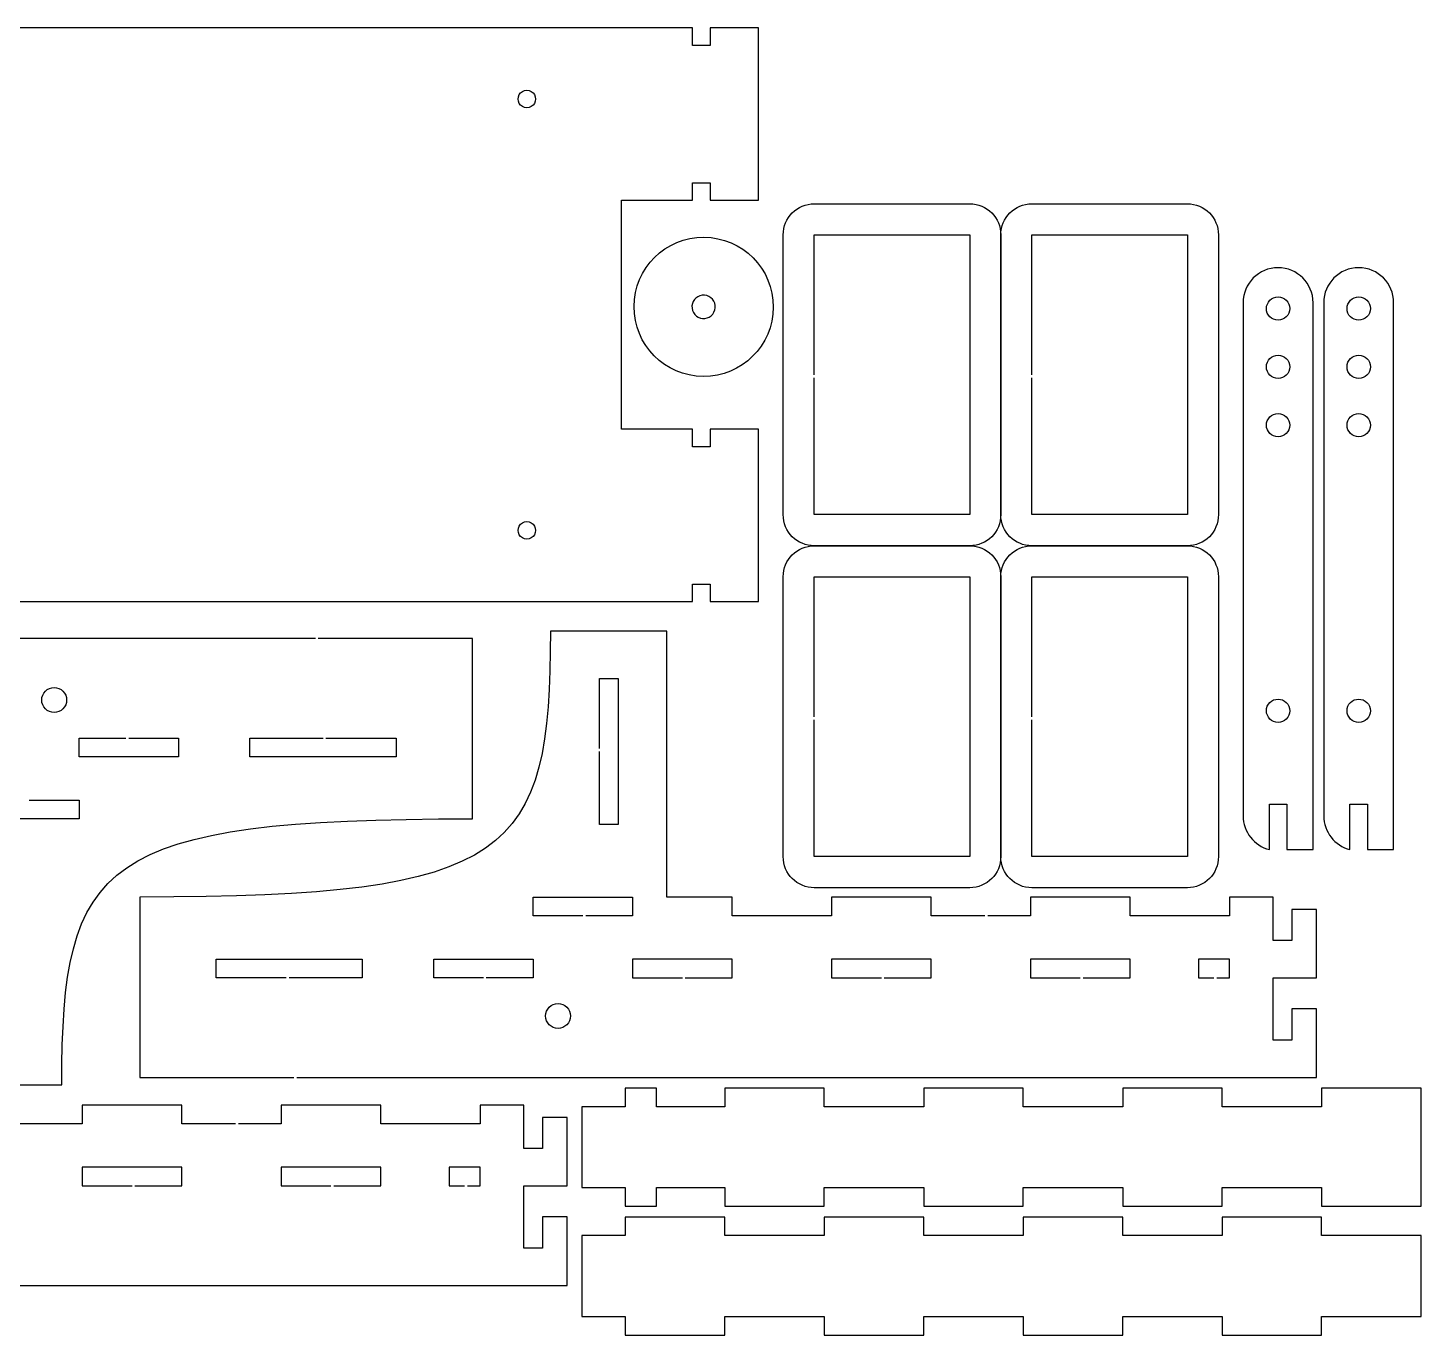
# Model space of a CAD drawing. Extents: x -1476 to 1406, y 11 to 1488.
# Drawn here: x 729 to 1406, y 11 to 647 of the extents above; entities that cross this region are included whole.
import ezdxf

# ---------------------------------------------------------------- set-up
doc = ezdxf.new("R2010")
doc.units = 0
doc.layers.add('Layer_1', color=7, linetype='CONTINUOUS')

msp = doc.modelspace()

# ---------------------------------------------------------------- linework, layer by layer
at = {"layer": 'Layer_1', "color": 3}
for p, q in [((1017.27945, 646.754068), (437.593935, 646.754068)), ((1051.8615, 646.754068), (1017.27945, 646.754068)), ((1051.8615, 638.249188), (1051.8615, 646.754068)), ((1083.89325, 646.754068), (1060.364925, 646.754068)), ((1060.364925, 646.754068), (1060.364925, 638.249188)), ((1083.89325, 562.96208), (1083.89325, 646.754068)), ((1060.364925, 638.249188), (1051.8615, 638.249188)), ((1051.8615, 562.96208), (1051.8615, 571.465498)), ((1051.8615, 571.465498), (1060.364925, 571.465498)), ((1060.364925, 571.465498), (1060.364925, 562.96208)), ((1017.27945, 451.592945), (1017.27945, 562.96208)), ((1017.27945, 562.96208), (1051.8615, 562.96208)), ((1060.364925, 562.96208), (1083.89325, 562.96208)), ((1111.011375, 561.2183), (1186.602, 561.2183)), ((1111.011375, 561.2183), (1111.011375, 561.2183)), ((1216.8381, 561.218225), (1292.42865, 561.218225)), ((1216.8381, 561.218225), (1216.8381, 561.218225)), ((1095.89325, 410.0372), (1095.89325, 546.100175)), ((1201.72005, 546.100175), (1201.72005, 410.0372)), ((1201.72005, 410.0372), (1201.72005, 546.100175)), ((1307.546775, 546.100175), (1307.546775, 410.0372)), ((1023.3588, 511.258858), (1023.3588, 511.258858)), ((1051.8615, 451.592945), (1017.27945, 451.592945)), ((1051.8615, 443.088065), (1051.8615, 451.592945)), ((1083.89325, 451.592945), (1060.364925, 451.592945)), ((1060.364925, 451.592945), (1060.364925, 443.088065)), ((1083.89325, 367.800958), (1083.89325, 451.592945)), ((1060.364925, 443.088065), (1051.8615, 443.088065)), ((1111.011375, 394.919075), (1186.602, 394.919075)), ((1111.011375, 394.919075), (1111.011375, 394.919075)), ((1186.602, 394.919075), (1111.011375, 394.919075)), ((1216.8381, 394.919075), (1292.42865, 394.919075)), ((1216.8381, 394.919075), (1216.8381, 394.919075)), ((1292.42865, 394.919075), (1216.8381, 394.919075)), ((1095.89325, 243.7379), (1095.89325, 379.80095)), ((1201.72005, 379.80095), (1201.72005, 243.7379)), ((1201.72005, 243.7379), (1201.72005, 379.80095)), ((1307.546775, 379.80095), (1307.546775, 243.7379)), ((1051.8615, 367.800958), (1051.8615, 376.304383)), ((1051.8615, 376.304383), (1060.364925, 376.304383)), ((1060.364925, 376.304383), (1060.364925, 367.800958)), ((437.593935, 367.800958), (1017.27945, 367.800958)), ((1017.27945, 367.800958), (1051.8615, 367.800958)), ((1060.364925, 367.800958), (1083.89325, 367.800958)), ((1039.379475, 353.440798), (982.687275, 353.440798)), ((1039.379475, 224.095475), (1039.379475, 353.440798)), ((753.472425, 349.801025), (372.49269, 349.801025)), ((801.847425, 349.801025), (753.472425, 349.801025)), ((868.409925, 349.801025), (801.847425, 349.801025)), ((944.794275, 349.801025), (869.82795, 349.801025)), ((944.794275, 271.20725), (944.794275, 349.801025)), ((944.794275, 262.11665), (944.794275, 271.20725)), ((782.97315, 224.095475), (782.97315, 215.004875)), ((1071.04665, 224.095475), (1039.379475, 224.095475)), ((1071.04665, 215.004875), (1071.04665, 224.095475)), ((1186.602, 228.61985), (1111.011375, 228.61985)), ((1167.8247, 224.095475), (1119.42315, 224.095475)), ((1119.42315, 224.095475), (1119.42315, 215.004875)), ((1167.8247, 215.004875), (1167.8247, 224.095475)), ((1264.576275, 224.095475), (1216.201275, 224.095475)), ((1216.201275, 224.095475), (1216.201275, 215.004875)), ((1292.42865, 228.61985), (1216.8381, 228.61985)), ((1264.576275, 215.004875), (1264.576275, 224.095475)), ((1334.126325, 224.095475), (1312.951275, 224.095475)), ((1312.951275, 224.095475), (1312.951275, 215.004875)), ((1334.126325, 202.9283), (1334.126325, 224.095475)), ((1355.27475, 218.04395), (1343.19345, 218.04395)), ((1343.19345, 218.04395), (1343.19345, 202.9283)), ((1355.27475, 184.798625), (1355.27475, 218.04395)), ((1355.27475, 218.04395), (1355.27475, 218.04395)), ((782.97315, 215.004875), (782.97315, 136.4111)), ((1119.42315, 215.004875), (1071.04665, 215.004875)), ((1193.94, 215.004868), (1167.8247, 215.004875)), ((1216.201275, 215.004875), (1195.358025, 215.004853)), ((1312.951275, 215.004875), (1264.576275, 215.004875)), ((1343.19345, 202.9283), (1334.126325, 202.9283)), ((1334.126325, 154.565825), (1334.126325, 184.798625)), ((1334.126325, 184.798625), (1355.27475, 184.798625)), ((1355.27475, 169.682975), (1343.19345, 169.682975)), ((1343.19345, 169.682975), (1343.19345, 154.565825)), ((1355.27475, 136.4111), (1355.27475, 169.682975)), ((1343.19345, 154.565825), (1334.126325, 154.565825)), ((782.97315, 136.4111), (857.93955, 136.4111)), ((859.3575, 136.4111), (925.920075, 136.4111)), ((925.920075, 136.4111), (974.295075, 136.4111)), ((974.295075, 136.4111), (1355.27475, 136.4111)), ((688.388017, 132.77135), (745.080217, 132.77135)), ((1019.1102, 131.203025), (1019.1102, 122.136275)), ((1034.2302, 131.203025), (1019.1102, 131.203025)), ((1034.2302, 122.136275), (1034.2302, 131.203025)), ((1115.8569, 131.203025), (1067.48355, 131.203025)), ((1067.48355, 131.203025), (1067.48355, 122.136275)), ((1115.8569, 122.136275), (1115.8569, 131.203025)), ((1212.6303, 131.203025), (1164.23025, 131.203025)), ((1164.23025, 131.203025), (1164.23025, 122.136275)), ((1212.6303, 122.136275), (1212.6303, 131.203025)), ((1309.376925, 131.203025), (1261.003575, 131.203025)), ((1261.003575, 131.203025), (1261.003575, 122.136275)), ((1309.376925, 122.136275), (1309.376925, 131.203025)), ((1406.12355, 131.203025), (1357.7502, 131.203025)), ((1357.7502, 131.203025), (1357.7502, 122.136275)), ((1406.12355, 122.136275), (1406.12355, 131.203025)), ((803.426325, 122.962625), (755.024775, 122.962625)), ((755.024775, 122.962625), (755.024775, 113.872025)), ((803.426325, 113.872025), (803.426325, 122.962625)), ((900.1779, 122.962625), (851.8029, 122.962625)), ((851.8029, 122.962625), (851.8029, 113.872025)), ((900.1779, 113.872025), (900.1779, 122.962625)), ((969.72795, 122.962625), (948.5529, 122.962625)), ((948.5529, 122.962625), (948.5529, 113.872025)), ((969.72795, 101.79545), (969.72795, 122.962625)), ((1019.1102, 122.136275), (997.93695, 122.136275)), ((997.93695, 122.136275), (997.93695, 82.829675)), ((1067.48355, 122.136275), (1034.2302, 122.136275)), ((1164.23025, 122.136275), (1115.8569, 122.136275)), ((1261.003575, 122.136275), (1212.6303, 122.136275)), ((1357.7502, 122.136275), (1309.376925, 122.136275)), ((1406.12355, 82.829675), (1406.12355, 122.136275)), ((990.876375, 116.9111), (978.795075, 116.9111)), ((978.795075, 116.9111), (978.795075, 101.79545)), ((990.876375, 83.665775), (990.876375, 116.9111)), ((990.876375, 116.9111), (990.876375, 116.9111)), ((755.024775, 113.872025), (706.64823, 113.872025)), ((829.541625, 113.872025), (803.426325, 113.872025)), ((851.8029, 113.872025), (830.95965, 113.872025)), ((948.5529, 113.872025), (900.1779, 113.872025)), ((978.795075, 101.79545), (969.72795, 101.79545)), ((969.72795, 53.432975), (969.72795, 83.665775)), ((969.72795, 83.665775), (990.876375, 83.665775)), ((997.93695, 82.829675), (1019.1102, 82.829675)), ((1019.1102, 82.829675), (1019.1102, 73.763)), ((1034.2302, 73.763), (1034.2302, 82.829675)), ((1034.2302, 82.829675), (1067.48355, 82.829675)), ((1067.48355, 82.829675), (1067.48355, 73.763)), ((1115.8569, 73.763), (1115.8569, 82.829675)), ((1115.8569, 82.829675), (1164.23025, 82.829675)), ((1164.23025, 82.829675), (1164.23025, 73.763)), ((1212.6303, 73.763), (1212.6303, 82.829675)), ((1212.6303, 82.829675), (1261.003575, 82.829675)), ((1261.003575, 82.829675), (1261.003575, 73.763)), ((1309.376925, 73.763), (1309.376925, 82.829675)), ((1309.376925, 82.829675), (1357.7502, 82.829675)), ((1357.7502, 82.829675), (1357.7502, 73.763)), ((1406.12355, 73.763), (1406.12355, 82.829675)), ((990.876375, 68.550125), (978.795075, 68.550125)), ((978.795075, 68.550125), (978.795075, 53.432975)), ((990.876375, 35.27825), (990.876375, 68.550125)), ((1019.1102, 73.763), (1034.2302, 73.763)), ((1019.1102, 68.503025), (1019.1102, 59.436275)), ((1067.48355, 68.503025), (1019.1102, 68.503025)), ((1067.48355, 73.763), (1115.8569, 73.763)), ((1067.48355, 59.436275), (1067.48355, 68.503025)), ((1164.230325, 68.503025), (1115.856975, 68.503025)), ((1115.856975, 68.503025), (1115.856975, 59.436275)), ((1164.23025, 73.763), (1212.6303, 73.763)), ((1164.230325, 59.436275), (1164.230325, 68.503025)), ((1261.003575, 68.503025), (1212.6303, 68.503025)), ((1212.6303, 68.503025), (1212.6303, 59.436275)), ((1261.003575, 73.763), (1309.376925, 73.763)), ((1261.003575, 59.436275), (1261.003575, 68.503025)), ((1357.7502, 68.503025), (1309.376925, 68.503025)), ((1309.376925, 68.503025), (1309.376925, 59.436275)), ((1357.7502, 73.763), (1406.12355, 73.763)), ((1357.7502, 59.436275), (1357.7502, 68.503025)), ((1019.1102, 59.436275), (997.93695, 59.436275)), ((997.93695, 59.436275), (997.93695, 20.129675)), ((1115.856975, 59.436275), (1067.48355, 59.436275)), ((1212.6303, 59.436275), (1164.230325, 59.436275)), ((1309.376925, 59.436275), (1261.003575, 59.436275)), ((1406.12355, 59.436275), (1357.7502, 59.436275)), ((1406.12355, 20.129675), (1406.12355, 59.436275)), ((978.795075, 53.432975), (969.72795, 53.432975)), ((609.89667, 35.27825), (990.876375, 35.27825)), ((997.93695, 20.129675), (1019.1102, 20.129675)), ((1019.1102, 20.129675), (1019.1102, 11.063)), ((1067.48355, 11.063), (1067.48355, 20.129675)), ((1067.48355, 20.129675), (1115.856975, 20.129675)), ((1115.856975, 20.129675), (1115.856975, 11.063)), ((1164.230325, 11.063), (1164.230325, 20.129675)), ((1164.230325, 20.129675), (1212.6303, 20.129675)), ((1212.6303, 20.129675), (1212.6303, 11.063)), ((1261.003575, 11.063), (1261.003575, 20.129675)), ((1261.003575, 20.129675), (1309.376925, 20.129675)), ((1309.376925, 20.129675), (1309.376925, 11.063)), ((1357.7502, 11.063), (1357.7502, 20.129675)), ((1357.7502, 20.129675), (1406.12355, 20.129675)), ((1019.1102, 11.063), (1067.48355, 11.063)), ((1115.856975, 11.063), (1164.230325, 11.063)), ((1212.6303, 11.063), (1261.003575, 11.063)), ((1309.376925, 11.063), (1357.7502, 11.063))]:
    msp.add_line(p, q, dxfattribs=at)
at = {"layer": 'Layer_1', "color": 4}
for p, q in [((975.468249, 612.159433), (975.468249, 612.159433)), ((1111.011375, 478.082), (1111.011375, 546.100175)), ((1111.011375, 546.100175), (1111.011375, 546.100175)), ((1111.011375, 546.100175), (1186.602, 546.100175)), ((1186.602, 546.100175), (1186.602, 410.0372)), ((1216.8381, 478.082), (1216.8381, 546.100175)), ((1216.8381, 546.100175), (1216.8381, 546.100175)), ((1216.8381, 546.100175), (1292.42865, 546.100175)), ((1292.42865, 546.100175), (1292.42865, 410.0372)), ((1055.4318, 516.48749), (1055.4318, 516.48749)), ((1319.546775, 513.100123), (1319.546775, 263.651645)), ((1342.223325, 510.265723), (1342.223325, 510.265723)), ((1353.562425, 263.651645), (1353.562425, 513.100123)), ((1358.746875, 513.100123), (1358.746875, 263.651645)), ((1381.423425, 510.265723), (1381.423425, 510.265723)), ((1392.76245, 263.651645), (1392.76245, 513.100123)), ((1342.223325, 481.918843), (1342.223325, 481.918843)), ((1381.423425, 481.918843), (1381.423425, 481.918843)), ((1111.011375, 410.0372), (1111.011375, 476.5622)), ((1216.8381, 410.0372), (1216.8381, 476.5622)), ((1342.223325, 453.571963), (1342.223325, 453.571963)), ((1381.423425, 453.571963), (1381.423425, 453.571963)), ((1186.602, 410.0372), (1111.011375, 410.0372)), ((1292.42865, 410.0372), (1216.8381, 410.0372)), ((975.468249, 402.395608), (975.468249, 402.395608)), ((1111.011375, 311.782775), (1111.011375, 379.80095)), ((1111.011375, 379.80095), (1111.011375, 379.80095)), ((1111.011375, 379.80095), (1186.602, 379.80095)), ((1186.602, 379.80095), (1186.602, 243.7379)), ((1216.8381, 311.782775), (1216.8381, 379.80095)), ((1216.8381, 379.80095), (1216.8381, 379.80095)), ((1216.8381, 379.80095), (1292.42865, 379.80095)), ((1292.42865, 379.80095), (1292.42865, 243.7379)), ((1006.498125, 296.34122), (1006.498125, 330.43061)), ((1006.498125, 330.43061), (1015.568925, 330.43061)), ((1015.568925, 330.43061), (1015.568925, 259.417415)), ((747.42267, 319.918325), (747.42267, 319.918325)), ((1342.223325, 314.675083), (1342.223325, 314.675083)), ((1381.423425, 314.675083), (1381.423425, 314.675083)), ((1111.011375, 243.7379), (1111.011375, 310.262975)), ((1216.8381, 243.7379), (1216.8381, 310.262975)), ((753.469275, 301.4135), (776.240325, 301.421)), ((753.469275, 292.3526), (753.469275, 301.4135)), ((777.65835, 301.418375), (801.847425, 301.425875)), ((801.847425, 301.425875), (801.847425, 292.3556)), ((836.594775, 292.301525), (836.594775, 301.3724)), ((836.594775, 301.3724), (872.101425, 301.3724)), ((873.51795, 301.3724), (907.608, 301.3724)), ((907.608, 301.3724), (907.608, 292.301525)), ((801.847425, 292.3556), (753.469275, 292.3556)), ((753.469275, 292.3556), (753.469275, 292.3556)), ((907.608, 292.301525), (836.594775, 292.301525)), ((836.594775, 292.301525), (836.594775, 292.301525)), ((1006.498125, 259.417415), (1006.498125, 294.923278)), ((729.283635, 271.20776), (753.47265, 271.207775)), ((753.47265, 271.207775), (753.47265, 262.117175)), ((1332.303075, 247.176688), (1332.303075, 269.320445)), ((1332.303075, 269.320445), (1340.8062, 269.320445)), ((1340.8062, 269.320445), (1340.8062, 263.651645)), ((1371.5031, 247.176688), (1371.5031, 269.320445)), ((1371.5031, 269.320445), (1380.006225, 269.320445)), ((1380.006225, 269.320445), (1380.006225, 263.651645)), ((753.47265, 262.117175), (705.09606, 262.117175)), ((1015.568925, 259.417415), (1006.498125, 259.417415)), ((1015.568925, 259.417415), (1015.568925, 259.417415)), ((1340.8062, 263.651645), (1340.8062, 247.176688)), ((1353.562425, 247.176688), (1353.562425, 263.651645)), ((1380.006225, 263.651645), (1380.006225, 247.176688)), ((1392.76245, 247.176688), (1392.76245, 263.651645)), ((1340.8062, 247.176688), (1353.562425, 247.176688)), ((1380.006225, 247.176688), (1392.76245, 247.176688)), ((1186.602, 243.7379), (1111.011375, 243.7379)), ((1292.42865, 243.7379), (1216.8381, 243.7379)), ((974.29485, 215.00435), (974.29485, 224.09495)), ((974.29485, 224.09495), (1022.671425, 224.09495)), ((1022.671425, 224.09495), (1022.671425, 215.00435)), ((998.48385, 215.004365), (974.29485, 215.00435)), ((1022.671425, 215.00435), (999.900375, 215.00435)), ((1022.671425, 215.00435), (1022.671425, 215.00435)), ((820.159425, 184.839725), (820.159425, 193.9106)), ((820.159425, 193.9106), (891.17265, 193.9106)), ((891.17265, 193.9106), (891.17265, 193.9106)), ((891.17265, 193.9106), (891.17265, 184.839725)), ((925.920075, 184.78625), (925.920075, 193.856525)), ((925.920075, 193.856525), (974.298225, 193.856525)), ((974.298225, 193.859525), (974.298225, 184.798625)), ((974.298225, 193.856525), (974.298225, 193.856525)), ((1071.0534, 193.85915), (1022.6754, 193.85915)), ((1022.6754, 193.85915), (1022.6754, 184.788275)), ((1071.0534, 184.788275), (1071.0534, 193.85915)), ((1071.0534, 193.85915), (1071.0534, 193.85915)), ((1167.809175, 193.85915), (1119.43125, 193.85915)), ((1119.43125, 193.85915), (1119.43125, 184.788275)), ((1167.809175, 184.788275), (1167.809175, 193.85915)), ((1167.809175, 193.85915), (1167.809175, 193.85915)), ((1264.56525, 193.85915), (1216.187325, 193.85915)), ((1216.187325, 193.85915), (1216.187325, 184.788275)), ((1264.56525, 184.788275), (1264.56525, 193.85915)), ((1264.56525, 193.85915), (1264.56525, 193.85915)), ((1312.943175, 193.85915), (1297.824375, 193.85915)), ((1297.824375, 193.85915), (1297.824375, 184.788275)), ((1312.943175, 184.788275), (1312.943175, 193.85915)), ((1312.943175, 193.85915), (1312.943175, 193.85915)), ((854.24955, 184.839725), (820.159425, 184.839725)), ((891.17265, 184.839725), (855.666075, 184.839725)), ((950.10915, 184.79375), (925.920075, 184.78625)), ((974.298225, 184.798625), (951.5271, 184.791125)), ((1022.6754, 184.788275), (1046.8644, 184.788275)), ((1048.280925, 184.788275), (1071.0534, 184.788275)), ((1119.43125, 184.788275), (1143.620175, 184.788275)), ((1145.0367, 184.788275), (1167.809175, 184.788275)), ((1216.187325, 184.788275), (1240.376325, 184.788275)), ((1241.792775, 184.788275), (1264.56525, 184.788275)), ((1297.824375, 184.788275), (1305.383025, 184.788275)), ((1306.80105, 184.788275), (1312.943175, 184.788275)), ((980.3448, 166.2938), (980.3448, 166.2938)), ((803.4108, 92.7263), (755.032875, 92.7263)), ((755.032875, 92.7263), (755.032875, 83.655425)), ((803.4108, 83.655425), (803.4108, 92.7263)), ((803.4108, 92.7263), (803.4108, 92.7263)), ((900.166875, 92.7263), (851.78895, 92.7263)), ((851.78895, 92.7263), (851.78895, 83.655425)), ((900.166875, 83.655425), (900.166875, 92.7263)), ((900.166875, 92.7263), (900.166875, 92.7263)), ((948.5448, 92.7263), (933.426, 92.7263)), ((933.426, 92.7263), (933.426, 83.655425)), ((948.5448, 83.655425), (948.5448, 92.7263)), ((948.5448, 92.7263), (948.5448, 92.7263)), ((755.032875, 83.655425), (779.2218, 83.655425)), ((780.638325, 83.655425), (803.4108, 83.655425)), ((851.78895, 83.655425), (875.97795, 83.655425)), ((877.3944, 83.655425), (900.166875, 83.655425)), ((933.426, 83.655425), (940.98465, 83.655425)), ((942.402675, 83.655425), (948.5448, 83.655425))]:
    msp.add_line(p, q, dxfattribs=at)
for points in [[(969.090296, 615.841745), (970.405859, 616.601286), (972.026701, 616.601286), (973.342264, 615.841745)], [(966.964311, 612.159433), (966.964311, 613.678515), (967.774732, 615.082204), (969.090296, 615.841745)], [(969.090296, 608.47712), (967.774732, 609.236661), (966.964311, 610.64035), (966.964311, 612.159433)], [(973.342264, 615.841745), (974.657828, 615.082204), (975.468249, 613.678515), (975.468249, 612.159433)], [(975.468249, 612.159433), (975.468249, 610.64035), (974.657828, 609.236661), (973.342264, 608.47712)], [(973.342264, 608.47712), (972.026701, 607.717579), (970.405859, 607.717579), (969.090296, 608.47712)], [(1336.5546, 530.107888), (1327.132275, 530.107888), (1319.546775, 522.522523), (1319.546775, 513.100123)], [(1353.562425, 513.100123), (1353.562425, 522.522523), (1345.977, 530.107888), (1336.5546, 530.107888)], [(1375.754625, 530.107888), (1366.3323, 530.107888), (1358.746875, 522.522523), (1358.746875, 513.100123)], [(1392.76245, 513.100123), (1392.76245, 522.522523), (1385.177025, 530.107888), (1375.754625, 530.107888)], [(1055.4318, 516.48749), (1052.455, 515.518113), (1050.827417, 512.319344), (1051.79625, 509.342368)], [(1059.758011, 516.15014), (1058.417743, 516.831868), (1056.861544, 516.953218), (1055.4318, 516.48749)], [(1062.5784, 512.852368), (1062.112812, 514.282157), (1061.098278, 515.468412), (1059.758011, 516.15014)], [(1330.885875, 510.265723), (1330.886188, 513.396343), (1333.423979, 515.934135), (1336.5546, 515.934448)], [(1336.5546, 515.934448), (1339.685221, 515.934135), (1342.223012, 513.396343), (1342.223325, 510.265723)], [(1370.0859, 510.265723), (1370.086213, 513.396343), (1372.624004, 515.934135), (1375.754625, 515.934448)], [(1375.754625, 515.934448), (1378.885275, 515.934176), (1381.423112, 513.396373), (1381.423425, 510.265723)], [(1051.79625, 509.342368), (1052.765609, 506.365601), (1055.964315, 504.738006), (1058.941275, 505.706773)], [(1058.941275, 505.706773), (1060.371198, 506.17196), (1061.55774, 507.186163), (1062.239844, 508.526243)], [(1062.239844, 508.526243), (1062.921948, 509.866323), (1063.043731, 511.422491), (1062.5784, 512.852368)], [(1332.54581, 506.256467), (1331.482704, 507.31987), (1330.885603, 508.762054), (1330.885875, 510.265723)], [(1342.223325, 510.265723), (1342.223597, 508.762054), (1341.626496, 507.31987), (1340.56339, 506.256467)], [(1371.745835, 506.256467), (1370.682729, 507.31987), (1370.085628, 508.762054), (1370.0859, 510.265723)], [(1381.423425, 510.265723), (1381.423697, 508.762041), (1380.826585, 507.319846), (1379.763464, 506.25644)], [(1336.5546, 504.595408), (1335.050931, 504.595558), (1333.608915, 505.193063), (1332.54581, 506.256467)], [(1340.56339, 506.256467), (1339.500285, 505.193063), (1338.058269, 504.595558), (1336.5546, 504.595408)], [(1375.754625, 504.595408), (1374.250956, 504.595558), (1372.80894, 505.193063), (1371.745835, 506.256467)], [(1379.763464, 506.25644), (1378.700342, 505.193034), (1377.258307, 504.595538), (1375.754625, 504.595408)], [(1330.885875, 481.918843), (1330.886188, 485.049463), (1333.423979, 487.587255), (1336.5546, 487.587568)], [(1336.5546, 476.250125), (1333.423982, 476.250438), (1330.886192, 478.788225), (1330.885875, 481.918843)], [(1336.5546, 487.587568), (1339.685221, 487.587255), (1342.223012, 485.049463), (1342.223325, 481.918843)], [(1342.223325, 481.918843), (1342.223008, 478.788225), (1339.685218, 476.250438), (1336.5546, 476.250125)], [(1370.0859, 481.918843), (1370.086213, 485.049463), (1372.624004, 487.587255), (1375.754625, 487.587568)], [(1375.754625, 476.250125), (1372.624007, 476.250438), (1370.086217, 478.788225), (1370.0859, 481.918843)], [(1375.754625, 487.587568), (1378.885275, 487.587296), (1381.423112, 485.049493), (1381.423425, 481.918843)], [(1381.423425, 481.918843), (1381.423108, 478.788195), (1378.885272, 476.250396), (1375.754625, 476.250125)], [(1330.885875, 453.571963), (1330.885601, 455.075633), (1331.482702, 456.517818), (1332.545807, 457.581223)], [(1332.545807, 457.581223), (1333.608913, 458.644628), (1335.05093, 459.242135), (1336.5546, 459.242285)], [(1336.5546, 459.242285), (1338.05827, 459.242135), (1339.500287, 458.644628), (1340.563393, 457.581223)], [(1340.563393, 457.581223), (1341.626498, 456.517818), (1342.223599, 455.075633), (1342.223325, 453.571963)], [(1370.0859, 453.571963), (1370.085626, 455.075633), (1370.682727, 456.517818), (1371.745832, 457.581223)], [(1371.745832, 457.581223), (1372.808938, 458.644628), (1374.250955, 459.242135), (1375.754625, 459.242285)], [(1375.754625, 459.242285), (1377.258308, 459.242155), (1378.700345, 458.644657), (1379.763466, 457.58125)], [(1379.763466, 457.58125), (1380.826588, 456.517843), (1381.423699, 455.075646), (1381.423425, 453.571963)], [(1336.5546, 447.903245), (1333.423982, 447.903558), (1330.886192, 450.441345), (1330.885875, 453.571963)], [(1342.223325, 453.571963), (1342.223008, 450.441345), (1339.685218, 447.903558), (1336.5546, 447.903245)], [(1375.754625, 447.903245), (1372.624007, 447.903558), (1370.086217, 450.441345), (1370.0859, 453.571963)], [(1381.423425, 453.571963), (1381.423108, 450.441315), (1378.885272, 447.903516), (1375.754625, 447.903245)], [(969.090296, 406.07792), (970.405859, 406.837461), (972.026701, 406.837461), (973.342264, 406.07792)], [(966.964311, 402.395608), (966.964311, 403.91469), (967.774732, 405.318379), (969.090296, 406.07792)], [(969.090296, 398.713295), (967.774732, 399.472836), (966.964311, 400.876525), (966.964311, 402.395608)], [(973.342264, 406.07792), (974.657828, 405.318379), (975.468249, 403.91469), (975.468249, 402.395608)], [(975.468249, 402.395608), (975.468249, 400.876525), (974.657828, 399.472836), (973.342264, 398.713295)], [(973.342264, 398.713295), (972.026701, 397.953754), (970.405859, 397.953754), (969.090296, 398.713295)], [(737.099372, 324.194376), (738.23345, 325.328455), (739.77159, 325.965575), (741.37542, 325.965575)], [(741.37542, 325.965575), (742.979251, 325.965577), (744.517393, 325.328458), (745.651473, 324.194378)], [(735.328178, 319.918325), (735.328176, 321.522155), (735.965294, 323.060296), (737.099372, 324.194376)], [(737.099372, 315.642275), (735.965294, 316.776354), (735.328176, 318.314495), (735.328178, 319.918325)], [(745.651473, 324.194378), (746.785553, 323.060299), (747.422672, 321.522156), (747.42267, 319.918325)], [(747.42267, 319.918325), (747.422672, 318.314494), (746.785553, 316.776352), (745.651473, 315.642272)], [(1330.885875, 314.675083), (1330.885601, 316.178753), (1331.482702, 317.620938), (1332.545807, 318.684343)], [(1332.545807, 318.684343), (1333.608913, 319.747748), (1335.05093, 320.345255), (1336.5546, 320.345405)], [(1336.5546, 320.345405), (1338.05827, 320.345255), (1339.500287, 319.747748), (1340.563393, 318.684343)], [(1340.563393, 318.684343), (1341.626498, 317.620938), (1342.223599, 316.178753), (1342.223325, 314.675083)], [(1370.0859, 314.675083), (1370.085626, 316.178753), (1370.682727, 317.620938), (1371.745832, 318.684343)], [(1371.745832, 318.684343), (1372.808938, 319.747748), (1374.250955, 320.345255), (1375.754625, 320.345405)], [(1375.754625, 320.345405), (1377.258308, 320.345275), (1378.700345, 319.747777), (1379.763466, 318.68437)], [(1379.763466, 318.68437), (1380.826588, 317.620963), (1381.423699, 316.178766), (1381.423425, 314.675083)], [(741.37542, 313.871075), (739.77159, 313.871076), (738.23345, 314.508195), (737.099372, 315.642275)], [(745.651473, 315.642272), (744.517393, 314.508192), (742.979251, 313.871074), (741.37542, 313.871075)], [(1336.5546, 309.006365), (1333.423982, 309.006678), (1330.886192, 311.544465), (1330.885875, 314.675083)], [(1342.223325, 314.675083), (1342.223008, 311.544465), (1339.685218, 309.006678), (1336.5546, 309.006365)], [(1375.754625, 309.006365), (1372.624007, 309.006678), (1370.086217, 311.544465), (1370.0859, 314.675083)], [(1381.423425, 314.675083), (1381.423108, 311.544435), (1378.885272, 309.006636), (1375.754625, 309.006365)], [(1319.546775, 263.651645), (1319.546775, 255.698285), (1324.950975, 249.055168), (1332.303075, 247.176688)], [(1358.746875, 263.651645), (1358.746875, 255.698285), (1364.151, 249.055168), (1371.5031, 247.176688)], [(980.3448, 166.2938), (980.344798, 167.897631), (980.981917, 169.435774), (982.115997, 170.569853)], [(982.115997, 170.569853), (983.250077, 171.703933), (984.788219, 172.341052), (986.39205, 172.34105)], [(986.39205, 172.34105), (987.995881, 172.341052), (989.534023, 171.703933), (990.668103, 170.569853)], [(990.668103, 170.569853), (991.802183, 169.435774), (992.439302, 167.897631), (992.4393, 166.2938)], [(982.115997, 162.017747), (980.981917, 163.151827), (980.344798, 164.689969), (980.3448, 166.2938)], [(992.4393, 166.2938), (992.439302, 164.689969), (991.802183, 163.151827), (990.668103, 162.017747)], [(986.39205, 160.24655), (984.788219, 160.246549), (983.250077, 160.883667), (982.115997, 162.017747)], [(990.668103, 162.017747), (989.534023, 160.883667), (987.995881, 160.246549), (986.39205, 160.24655)]]:
    msp.add_open_spline(points, degree=3, dxfattribs=at)
at = {"layer": 'Layer_1', "color": 3}
for points in [[(1095.89325, 546.100175), (1095.89325, 554.475575), (1102.635975, 561.2183), (1111.011375, 561.2183)], [(1186.602, 561.2183), (1194.9774, 561.2183), (1201.72005, 554.475575), (1201.72005, 546.100175)], [(1201.72005, 546.100175), (1201.72005, 554.475575), (1208.462775, 561.218225), (1216.8381, 561.218225)], [(1292.42865, 561.218225), (1300.8042, 561.218225), (1307.546775, 554.475575), (1307.546775, 546.100175)], [(1023.3588, 511.258858), (1023.442446, 529.956277), (1038.667506, 545.045722), (1057.364925, 544.96208)], [(1057.364925, 544.96208), (1076.062338, 544.878421), (1091.151771, 529.653361), (1091.068125, 510.955948)], [(1057.062, 477.252725), (1038.364587, 477.336384), (1023.275154, 492.561444), (1023.3588, 511.258858)], [(1091.068125, 510.955948), (1090.984479, 492.258528), (1075.759419, 477.169083), (1057.062, 477.252725)], [(1111.011375, 394.919075), (1102.635975, 394.919075), (1095.89325, 401.6618), (1095.89325, 410.0372)], [(1201.72005, 410.0372), (1201.72005, 401.6618), (1194.9774, 394.919075), (1186.602, 394.919075)], [(1216.8381, 394.919075), (1208.462775, 394.919075), (1201.72005, 401.6618), (1201.72005, 410.0372)], [(1307.546775, 410.0372), (1307.546775, 401.6618), (1300.8042, 394.919075), (1292.42865, 394.919075)], [(1095.89325, 379.80095), (1095.89325, 388.176425), (1102.635975, 394.919075), (1111.011375, 394.919075)], [(1186.602, 394.919075), (1194.9774, 394.919075), (1201.72005, 388.176425), (1201.72005, 379.80095)], [(1201.72005, 379.80095), (1201.72005, 388.176425), (1208.462775, 394.919075), (1216.8381, 394.919075)], [(1292.42865, 394.919075), (1300.8042, 394.919075), (1307.546775, 388.176425), (1307.546775, 379.80095)], [(982.687275, 353.440798), (982.687275, 244.382825), (964.996275, 224.095475), (782.97315, 224.095475)], [(745.080217, 132.77135), (745.08021, 241.8293), (762.771225, 262.11665), (944.794275, 262.11665)], [(1111.011375, 228.61985), (1102.635975, 228.61985), (1095.89325, 235.3625), (1095.89325, 243.7379)], [(1201.72005, 243.7379), (1201.72005, 235.3625), (1194.9774, 228.61985), (1186.602, 228.61985)], [(1216.8381, 228.61985), (1208.462775, 228.61985), (1201.72005, 235.3625), (1201.72005, 243.7379)], [(1307.546775, 243.7379), (1307.546775, 235.3625), (1300.8042, 228.61985), (1292.42865, 228.61985)]]:
    msp.add_open_spline(points, degree=3, dxfattribs=at)

doc.saveas('drawing.dxf')
